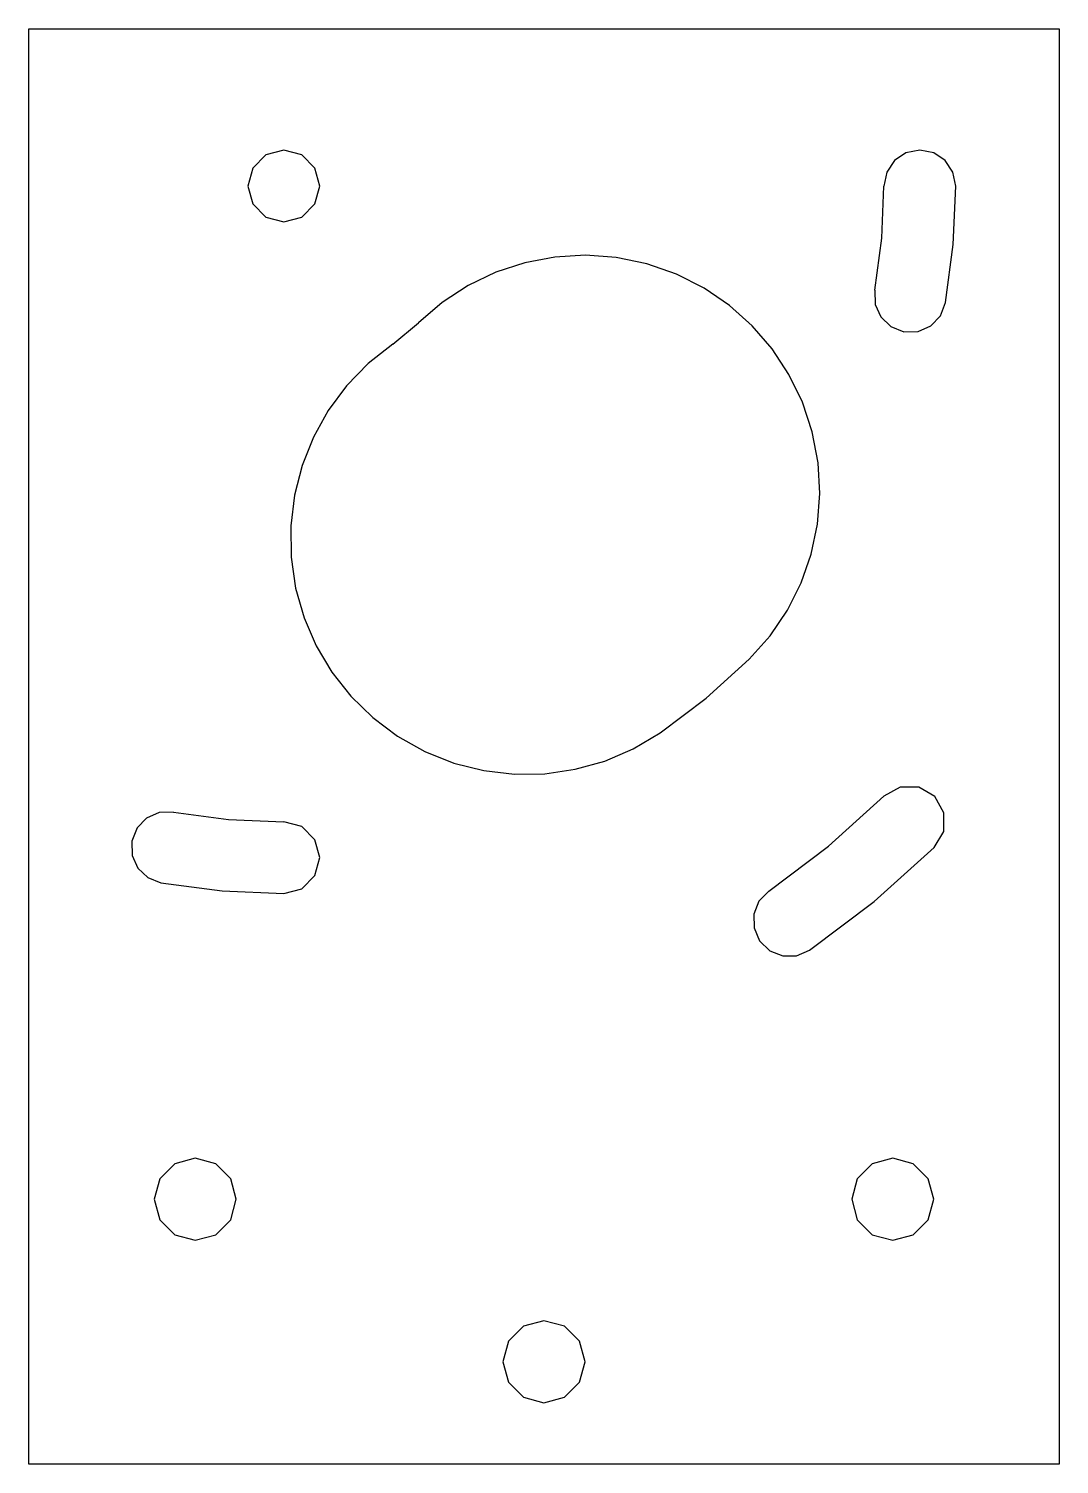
# Model space of a CAD drawing. Extents: x -1 to 188, y -14 to 72.
# Drawn here: x 137.3 to 187.5, y -14.2 to 55.8 of the extents above.
import ezdxf

# ---------------------------------------------------------------- set-up
doc = ezdxf.new("R2010")
doc.units = 0

msp = doc.modelspace()

# ---------------------------------------------------------------- linework, layer by layer
at = {"layer": 'Default', "color": 4}
for p, q in [((137.27688, -14.159301), (137.27688, 55.840698)), ((137.27688, 55.840698), (187.508859, 55.840698)), ((187.508859, 55.840698), (187.508859, -14.159301)), ((149.713858, 49.92227), (148.838405, 49.687552)), ((150.589312, 49.687552), (149.713858, 49.92227)), ((180.03306, 49.781762), (179.476977, 49.407119)), ((180.713858, 49.919127), (180.03306, 49.781762)), ((181.394656, 49.781762), (180.713858, 49.919127)), ((181.95074, 49.407119), (181.394656, 49.781762)), ((148.19779, 49.046362), (147.963859, 48.170698)), ((148.838405, 49.687552), (148.19779, 49.046362)), ((151.229926, 49.046362), (150.589312, 49.687552)), ((151.463858, 48.170698), (151.229926, 49.046362)), ((179.476977, 49.407119), (179.101835, 48.851373)), ((182.325882, 48.851373), (181.95074, 49.407119)), ((179.101835, 48.851373), (178.963859, 48.170698)), ((182.463858, 48.170698), (182.325882, 48.851373)), ((147.963859, 48.170698), (148.19779, 47.295034)), ((151.229926, 47.295034), (151.463858, 48.170698)), ((151.463858, 48.170698), (151.463858, 48.170698)), ((178.852553, 45.621393), (178.963859, 48.170698)), ((182.339234, 45.316348), (182.463858, 48.170698)), ((148.19779, 47.295034), (148.838405, 46.653844)), ((150.589312, 46.653844), (151.229926, 47.295034)), ((148.838405, 46.653844), (149.713858, 46.419127)), ((149.713858, 46.419127), (150.589312, 46.653844)), ((178.519483, 43.091489), (178.852553, 45.621393)), ((181.966311, 42.483721), (182.339234, 45.316348)), ((161.457068, 44.427732), (160.042729, 43.962164)), ((162.919668, 44.706857), (161.457068, 44.427732)), ((164.411794, 44.79469), (162.919668, 44.706857)), ((165.914713, 44.68638), (164.411794, 44.79469)), ((167.409691, 44.377078), (165.914713, 44.68638)), ((168.850658, 43.872857), (167.409691, 44.377078)), ((160.042729, 43.962164), (158.695386, 43.315)), ((170.194991, 43.192221), (168.850658, 43.872857)), ((158.695386, 43.315), (157.433771, 42.491092)), ((171.429123, 42.348968), (170.194991, 43.192221)), ((178.519483, 43.091489), (178.536676, 42.396813)), ((157.433771, 42.491092), (156.276619, 41.495288)), ((172.539486, 41.356899), (171.429123, 42.348968)), ((178.536676, 42.396813), (178.809441, 41.783921)), ((181.712562, 41.836818), (181.966311, 42.483721)), ((155.017744, 40.457089), (156.276619, 41.495289)), ((173.512516, 40.229814), (172.539486, 41.356899)), ((178.809441, 41.783921), (179.292115, 41.318021)), ((179.292115, 41.318021), (179.939036, 41.064319)), ((180.633713, 41.081461), (181.246626, 41.354179)), ((181.246626, 41.354179), (181.712562, 41.836818)), ((179.939036, 41.064319), (180.633713, 41.081461)), ((155.017744, 40.457089), (153.819186, 39.510893)), ((174.334644, 38.981511), (173.512516, 40.229814)), ((153.819186, 39.510893), (152.769523, 38.429299)), ((174.992304, 37.625789), (174.334644, 38.981511)), ((152.769523, 38.429299), (151.877092, 37.229787)), ((151.877092, 37.229787), (151.150233, 35.929836)), ((175.47193, 36.17645), (174.992304, 37.625789)), ((151.150233, 35.929836), (150.597282, 34.546924)), ((175.755746, 34.676425), (175.47193, 36.17645)), ((150.597282, 34.546924), (150.226579, 33.098532)), ((175.838463, 33.17188), (175.755746, 34.676425)), ((150.226579, 33.098532), (150.046461, 31.602138)), ((175.725251, 31.681465), (175.838463, 33.17188)), ((150.046461, 31.602138), (150.065266, 30.075221)), ((175.421276, 30.223827), (175.725251, 31.681465)), ((174.931706, 28.817616), (175.421276, 30.223827)), ((150.065266, 30.075221), (150.285814, 28.564199)), ((174.261708, 27.481481), (174.931706, 28.817616)), ((150.285814, 28.564199), (150.698052, 27.114475)), ((173.416449, 26.23407), (174.261708, 27.481481)), ((150.698052, 27.114475), (151.291005, 25.742008)), ((172.401097, 25.094032), (173.416449, 26.23407)), ((151.291005, 25.742008), (152.053703, 24.462754)), ((170.303501, 23.204522), (172.401097, 25.094032)), ((152.053703, 24.462754), (152.975172, 23.292671)), ((152.975172, 23.292671), (154.044439, 22.247718)), ((168.049205, 21.50502), (170.303501, 23.204522)), ((154.044439, 22.247718), (155.250533, 21.343851)), ((155.250533, 21.343851), (156.582481, 20.597028)), ((166.736669, 20.724586), (168.049205, 21.50502)), ((156.582481, 20.597028), (158.001487, 20.032891)), ((165.351007, 20.131647), (166.736669, 20.724586)), ((158.001487, 20.032891), (159.463199, 19.665421)), ((159.463199, 19.665421), (160.948313, 19.493091)), ((162.437523, 19.514371), (163.911522, 19.727732)), ((163.911522, 19.727732), (165.351007, 20.131647)), ((160.948313, 19.493091), (162.437523, 19.514371)), ((176.259488, 15.982531), (178.963859, 18.418621)), ((179.752194, 18.864906), (178.963859, 18.418621)), ((180.658054, 18.857219), (179.752194, 18.864906)), ((181.438702, 18.397619), (180.658054, 18.857219)), ((181.88495, 17.609263), (181.438702, 18.397619)), ((143.63607, 17.624487), (143.023157, 17.351731)), ((144.330764, 17.641657), (143.63607, 17.624487)), ((144.330764, 17.641657), (147.012029, 17.288663)), ((181.87722, 16.703403), (181.88495, 17.609263)), ((142.557239, 16.869053), (142.303528, 16.222117)), ((143.023157, 17.351731), (142.557239, 16.869053)), ((147.012029, 17.288663), (149.713857, 17.170699)), ((150.588857, 16.936244), (149.713857, 17.170699)), ((151.229402, 16.295699), (150.588857, 16.936244)), ((142.303528, 16.222117), (142.320674, 15.527422)), ((151.463858, 15.420698), (151.229402, 16.295699)), ((181.417584, 15.922777), (181.87722, 16.703403)), ((142.320674, 15.527422), (142.593408, 14.914499)), ((151.229402, 14.545698), (151.463858, 15.420698)), ((173.353089, 13.791413), (176.259488, 15.982531)), ((178.486349, 13.282328), (181.417584, 15.922777)), ((142.593408, 14.914499), (143.076069, 14.448564)), ((143.076069, 14.448564), (143.722996, 14.19483)), ((143.722996, 14.19483), (146.706984, 13.80198)), ((150.588857, 13.905153), (151.229402, 14.545698)), ((146.706984, 13.80198), (149.713857, 13.670698)), ((149.713857, 13.670698), (150.588857, 13.905153)), ((173.353089, 13.791413), (172.869804, 13.292135)), ((172.869804, 13.292135), (172.624002, 12.667961)), ((172.624002, 12.667961), (172.630166, 11.99716)), ((175.336138, 10.907401), (178.486349, 13.282328)), ((172.630166, 11.99716), (172.902781, 11.358002)), ((172.902781, 11.358002), (173.402001, 10.874657)), ((173.402001, 10.874657), (174.026145, 10.628779)), ((174.026145, 10.628779), (174.696947, 10.634863)), ((174.696947, 10.634863), (175.336138, 10.907401)), ((145.39287, 0.76116), (144.392869, 0.493211)), ((146.39287, 0.493211), (145.39287, 0.76116)), ((179.392869, 0.76116), (178.392869, 0.493211)), ((180.392869, 0.493211), (179.392869, 0.76116)), ((144.392869, 0.493211), (143.660819, -0.23884)), ((147.124921, -0.23884), (146.39287, 0.493211)), ((178.392869, 0.493211), (177.660818, -0.23884)), ((181.12492, -0.23884), (180.392869, 0.493211)), ((143.660819, -0.23884), (143.392869, -1.23884)), ((147.39287, -1.23884), (147.124921, -0.23884)), ((177.660818, -0.23884), (177.392869, -1.23884)), ((181.39287, -1.23884), (181.12492, -0.23884)), ((143.392869, -1.23884), (143.660819, -2.23884)), ((147.124921, -2.23884), (147.39287, -1.23884)), ((147.39287, -1.23884), (147.39287, -1.23884)), ((177.392869, -1.23884), (177.660818, -2.23884)), ((181.12492, -2.23884), (181.39287, -1.23884)), ((181.39287, -1.23884), (181.39287, -1.23884)), ((143.660819, -2.23884), (144.392869, -2.970891)), ((146.39287, -2.970891), (147.124921, -2.23884)), ((177.660818, -2.23884), (178.392869, -2.970891)), ((180.392869, -2.970891), (181.12492, -2.23884)), ((144.392869, -2.970891), (145.39287, -3.23884)), ((145.39287, -3.23884), (146.39287, -2.970891)), ((178.392869, -2.970891), (179.392869, -3.23884)), ((179.392869, -3.23884), (180.392869, -2.970891)), ((161.392869, -7.427251), (160.660818, -8.159302)), ((162.392869, -7.159302), (161.392869, -7.427251)), ((163.39287, -7.427251), (162.392869, -7.159302)), ((164.12492, -8.159302), (163.39287, -7.427251)), ((160.660818, -8.159302), (160.392869, -9.159302)), ((164.39287, -9.159302), (164.12492, -8.159302)), ((160.392869, -9.159302), (160.660818, -10.159302)), ((164.12492, -10.159302), (164.39287, -9.159302)), ((164.39287, -9.159302), (164.39287, -9.159302)), ((160.660818, -10.159302), (161.392869, -10.891353)), ((163.39287, -10.891353), (164.12492, -10.159302)), ((161.392869, -10.891353), (162.392869, -11.159302)), ((162.392869, -11.159302), (163.39287, -10.891353)), ((187.508859, -14.159301), (137.27688, -14.159301))]:
    msp.add_line(p, q, dxfattribs=at)

doc.saveas('drawing.dxf')
